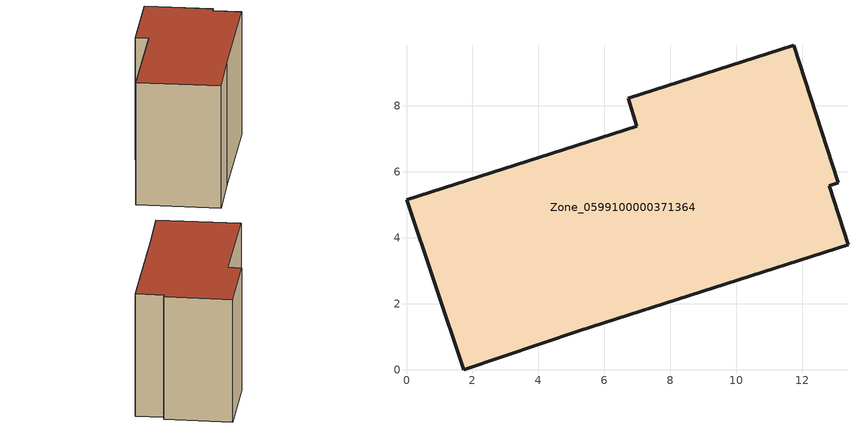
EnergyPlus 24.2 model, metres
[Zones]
Zone_0599100000371364
 floor ground (C_G): 11.74,9.84 13.08,5.67 12.82,5.59 13.38,3.8 5.24,1.18 1.73,0 0,5.16 6.98,7.39 6.72,8.22 z3.36
 wall outside (C_F): 13.08,5.67 11.74,9.84 6.72,8.22 6.98,7.39 0,5.16 1.73,0 5.24,1.18 13.38,3.8 12.82,5.59 13.08,5.67 z3.36:11.74
 roof outside (C_R): 6.98,7.39 0,5.16 1.73,0 5.24,1.18 13.38,3.8 12.82,5.59 13.08,5.67 11.74,9.84 6.72,8.22 z11.74
[BUILDING]
Pand.0599100000371364: North Axis=0; Terrain=City; Loads Convergence Tolerance Value=0.04; Temperature Convergence Tolerance Value=0.4; Solar Distribution=FullExterior; Maximum Number of Warmup Days=25; Minimum Number of Warmup Days=1
[Site:Location]
Rotterdam.The.Hague.AP_ZH_NLD Design_Conditions: Latitude=51.96; Longitude=4.45; Time Zone=1; Elevation=-4.5
[SITE:GROUNDTEMPERATURE:BUILDINGSURFACE]
18, 18, 18, 18, 18, 18, 18, 18, 18, 18, 18, 18
[MATERIAL] Thermal Absorptance=0.9; Solar Absorptance=0.7; Visible Absorptance=0.7
Name | Roughness | Thickness | Conductivity | Density | Specific Heat
G.TC.1992-2005 | MediumSmooth | 0.15 | 0.06 | 540 | 1210
F.TC.1992-2005 | Rough | 0.3 | 0.12 | 1920 | 840
R.TC.1992-2005 | MediumRough | 0.2 | 0.08 | 1500 | 1000
[CONSTRUCTION]
C_G: G.TC.1992-2005
C_F: F.TC.1992-2005
C_R: R.TC.1992-2005
[ZONE]
Zone_0599100000371364: Type=1; Multiplier=1; Ceiling Height=Autocalculate; Volume=Autocalculate; Floor Area=autocalculate; Part of Total Floor Area=Yes
[ZONEINFILTRATION:DESIGNFLOWRATE]
Infil_Zone_0599100000371364: Zone or ZoneList or Space or SpaceList=Zone_0599100000371364; Schedule=AlwaysOn; Design Flow Rate Calculation Method=Flow/Area; Flow Rate per Floor Area=0.0015; Constant Term Coefficient=1; Temperature Term Coefficient=0; Velocity Term Coefficient=0; Velocity Squared Term Coefficient=0
[HVACTEMPLATE:ZONE:IDEALLOADSAIRSYSTEM]
Zone_0599100000371364: Maximum Heating Supply Air Temperature=50; Minimum Cooling Supply Air Temperature=13; Maximum Heating Supply Air Humidity Ratio=0.0156; Minimum Cooling Supply Air Humidity Ratio=0.0077; Heating Limit=NoLimit; Cooling Limit=NoLimit; Dehumidification Control Type=ConstantSensibleHeatRatio; Cooling Sensible Heat Ratio=0.7; Dehumidification Setpoint=60; Humidification Control Type=None; Humidification Setpoint=30; Outdoor Air Method=None; Outdoor Air Flow Rate per Person=0.00944; Outdoor Air Flow Rate per Zone Floor Area=0; Outdoor Air Flow Rate per Zone=0; Demand Controlled Ventilation Type=None; Outdoor Air Economizer Type=NoEconomizer; Heat Recovery Type=None; Sensible Heat Recovery Effectiveness=0.7; Latent Heat Recovery Effectiveness=0.65
[ZONECONTROL:THERMOSTAT]
ThermostatControl_Zone_0599100000371364: Zone or ZoneList=Zone_0599100000371364; Control Type Schedule=DualSetpointControlType; Control 1=Thermostat_Zone_0599100000371364; Temperature Difference Between Cutout And Setpoint=0
[THERMOSTATSETPOINT:DUALSETPOINT]
Thermostat_Zone_0599100000371364: Heating Setpoint Temperature Schedule=HeatingSetpoint_Zone_0599100000371364; Cooling Setpoint Temperature Schedule=CoolingSetpoint_Zone_0599100000371364
[SCHEDULE:COMPACT]
HeatingSetpoint_Zone_0599100000371364: Through: 12/31, For: AllDays, Until: 24:00, 21
CoolingSetpoint_Zone_0599100000371364: Through: 12/31, For: AllDays, Until: 24:00, 24
DualSetpointControlType: Through: 12/31, For: AllDays, Until: 24:00, 4
AlwaysOn: Through: 12/31, For: AllDays, Until: 24:00, 1
